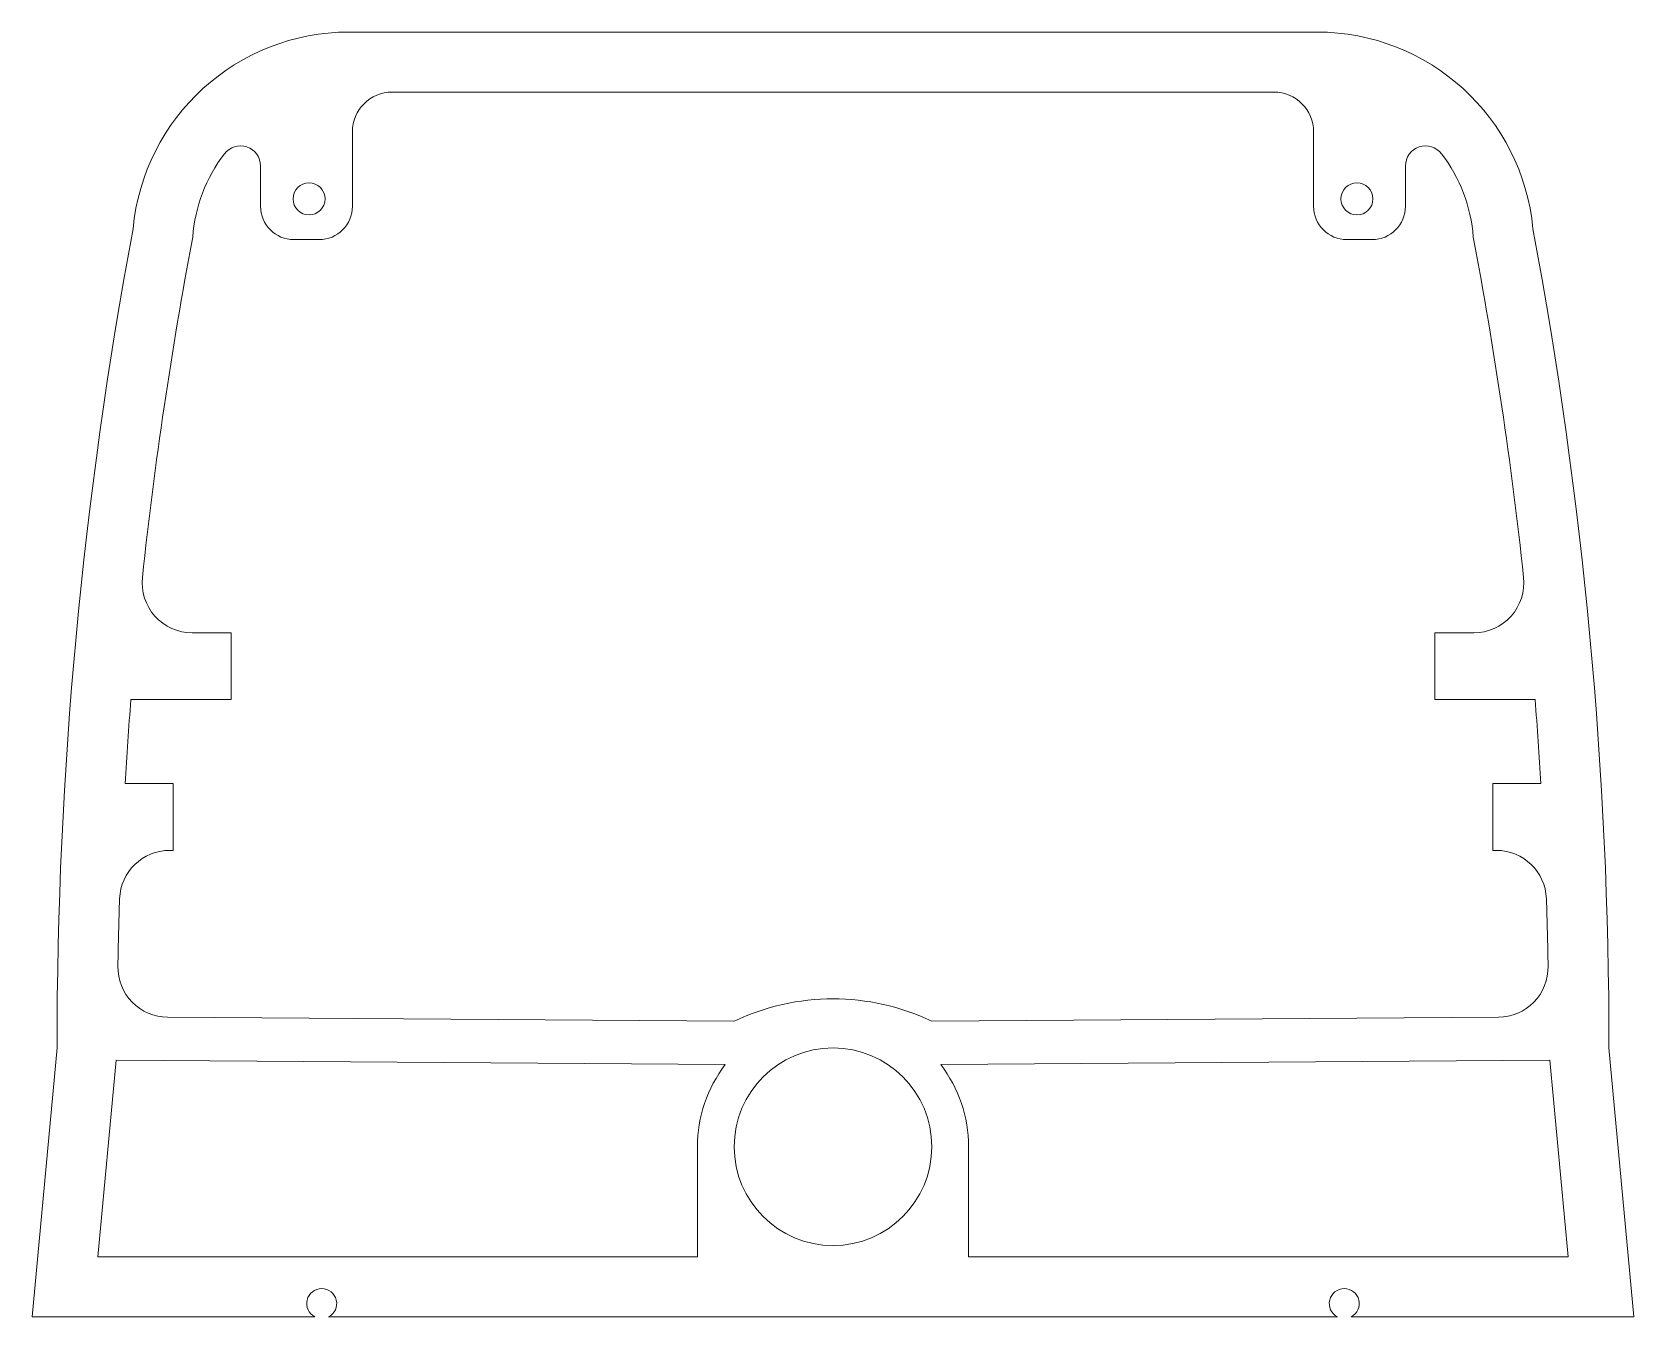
# Model space of a CAD drawing. Header units: inches. Extents: x -1.2 to 1.2, y -0.88 to 1.05.
import ezdxf

# ---------------------------------------------------------------- set-up
doc = ezdxf.new("R2010")
doc.units = ezdxf.units.IN
doc.header["$MEASUREMENT"] = 0

msp = doc.modelspace()

# ---------------------------------------------------------------- linework, layer by layer
at = {"color": 7, "linetype": 'Continuous', "lineweight": 15}
for p, q in [((0.725, 1.05), (-0.725, 1.05)), ((0.6604, 0.96), (-0.6604, 0.96)), ((-0.72, 0.9004), (-0.72, 0.789)), ((0.72, 0.9004), (0.72, 0.789)), ((-0.8576, 0.789), (-0.8576, 0.8494)), ((0.8576, 0.789), (0.8576, 0.8494)), ((-0.77, 0.739), (-0.8076, 0.739)), ((0.77, 0.739), (0.8076, 0.739)), ((-0.9601, 0.15), (-0.9018, 0.15)), ((-0.9018, 0.05), (-0.9018, 0.15)), ((0.9018, 0.05), (0.9018, 0.15)), ((0.9601, 0.15), (0.9018, 0.15)), ((-0.9018, 0.05), (-1.0518, 0.05)), ((0.9018, 0.05), (1.0518, 0.05)), ((-1.0606, -0.076), (-0.9885, -0.076)), ((-0.9885, -0.076), (-0.9885, -0.176)), ((0.9885, -0.076), (0.9885, -0.176)), ((1.0606, -0.076), (0.9885, -0.076)), ((-0.9938, -0.176), (-0.9885, -0.176)), ((0.9938, -0.176), (0.9885, -0.176)), ((-0.997, -0.426), (-0.148, -0.432)), ((0.997, -0.426), (0.148, -0.432)), ((-1.1626, -0.472), (-1.2, -0.875)), ((1.1626, -0.472), (1.2, -0.875)), ((-1.0739, -0.4904), (-1.1013, -0.785)), ((-1.0739, -0.4904), (-0.1614, -0.4969)), ((1.0739, -0.4904), (0.1614, -0.4969)), ((1.0739, -0.4904), (1.1013, -0.785)), ((-0.203, -0.62), (-0.203, -0.785)), ((0.203, -0.62), (0.203, -0.785)), ((-1.1013, -0.785), (-0.203, -0.785)), ((0.203, -0.785), (1.1013, -0.785)), ((-1.2, -0.875), (-0.7764, -0.875)), ((-0.7557, -0.875), (0.7557, -0.875)), ((0.7764, -0.875), (1.2, -0.875))]:
    msp.add_line(p, q, dxfattribs=at)
for centre, radius in [((-0.785, 0.8), 0.024), ((0.785, 0.8), 0.024), ((0, -0.62), 0.148)]:
    msp.add_circle(centre, radius, dxfattribs=at)
for centre, radius, start, end in [((-0.725, 0.725), 0.325, 90, 174.6938), ((0.725, 0.725), 0.325, 5.3062, 90), ((-0.6604, 0.9004), 0.0596, 90, 180), ((0.6604, 0.9004), 0.0596, 0, 90), ((-0.725, 0.725), 0.235, 142.5931, 175.632), ((-0.8877, 0.8494), 0.0301, 0, 142.5931), ((0.8877, 0.8494), 0.0301, 37.4069, 180), ((0.725, 0.725), 0.235, 4.368, 37.4069), ((-0.8076, 0.789), 0.05, 180, 270), ((-0.77, 0.789), 0.05, 270, 0), ((0.77, 0.789), 0.05, 180, 270), ((0.8076, 0.789), 0.05, 270, 0), ((5.5003, -0.472), 6.6629, 169.38766, 180), ((-5.5003, -0.472), 6.6629, 0, 10.61234), ((5.5003, -0.472), 6.5729, 169.34848, 173.84227), ((-5.5003, -0.472), 6.5729, 6.15773, 10.65152), ((-0.9601, 0.225), 0.075, 173.8423, 270), ((0.9601, 0.225), 0.075, 270, 6.1577), ((5.5003, -0.472), 6.5729, 175.44493, 176.54597), ((-5.5003, -0.472), 6.5729, 3.45403, 4.55507), ((-0.9938, -0.251), 0.075, 90, 178.0509), ((0.9938, -0.251), 0.075, 1.9491, 90), ((5.5003, -0.472), 6.5729, 178.05093, 178.93292), ((-5.5003, -0.472), 6.5729, 1.06708, 1.94907), ((-0.9964, -0.351), 0.075, 178.9329, 269.5943), ((0.9964, -0.351), 0.075, 270.4057, 1.0671), ((0, -0.7415), 0.3431, 64.4438, 115.5562), ((0, -0.62), 0.203, 142.6724, 180), ((0, -0.62), 0.203, 0, 37.3276), ((-0.766, -0.855), 0.0225, 297.266, 242.734), ((0.766, -0.855), 0.0225, 297.266, 242.734)]:
    msp.add_arc(centre, radius, start, end, dxfattribs=at)

doc.saveas('drawing.dxf')
